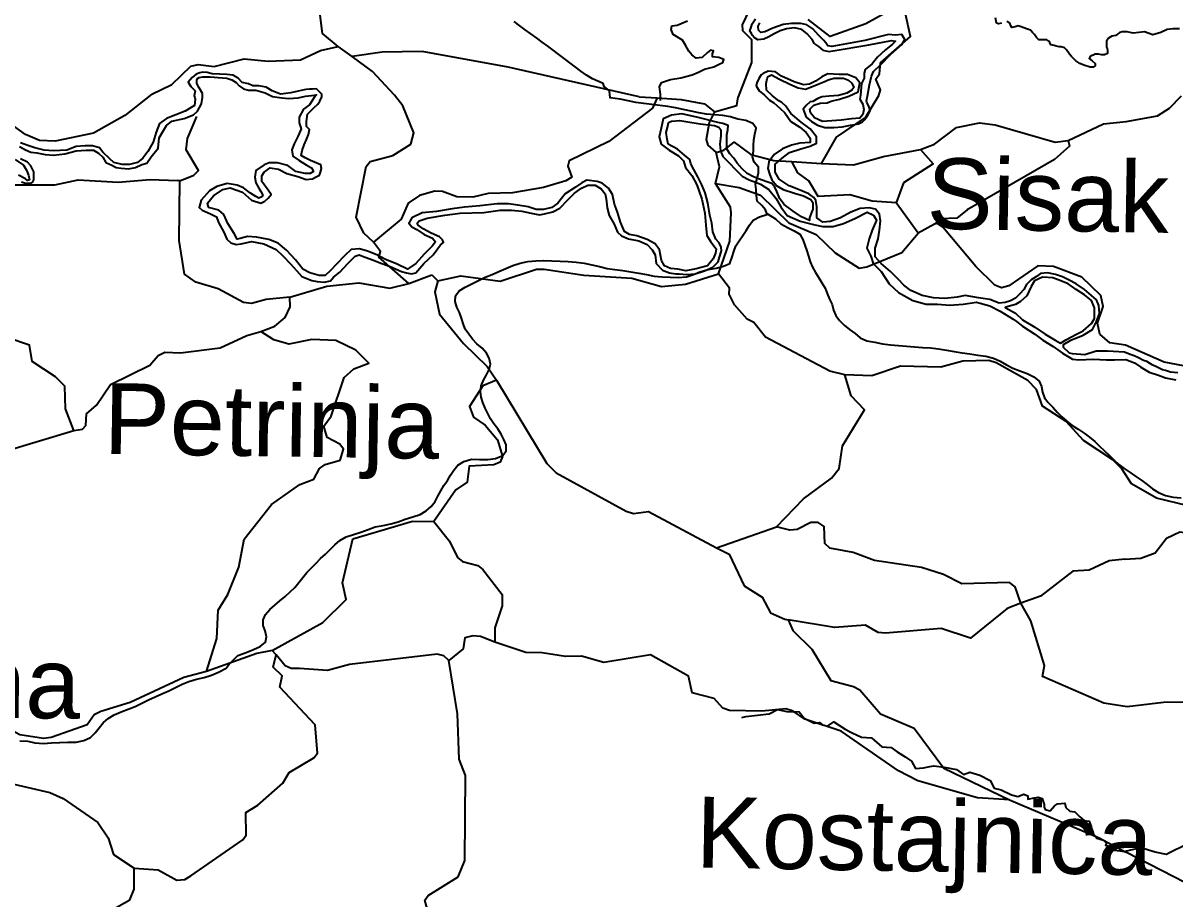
# Model space of a CAD drawing. Header units: metres. Extents: x 13.21 to 19.52, y 42.14 to 46.62.
# Drawn here: x 16.1456 to 16.5106, y 45.2469 to 45.5244 of the extents above; entities that cross this region are included whole.
import ezdxf

# ---------------------------------------------------------------- set-up
doc = ezdxf.new("R2010")
doc.units = ezdxf.units.M
doc.header["$MEASUREMENT"] = 0
for name, color, linetype in [('CESTE', 5, 'Continuous'), ('naziv_manji', 1, 'Continuous'), ('naziv_veci', 1, 'Continuous'), ('PRUGE', 7, 'Continuous'), ('RIJEKE', 4, 'Continuous')]:
    doc.layers.add(name, color=color, linetype=linetype)
doc.styles.get("Standard").update_dxf_attribs({"font": 'arial.ttf'})

msp = doc.modelspace()

# ---------------------------------------------------------------- linework, layer by layer
at = {"layer": 'CESTE'}
for p, q in [((16.24989, 45.51373), (16.24546, 45.51697)), ((16.34076, 45.50101), (16.34648, 45.50063)), ((16.38913, 45.48048), (16.39857, 45.47989)), ((16.19526, 45.47439), (16.19458, 45.47451)), ((16.42923, 45.45777), (16.42226, 45.46743)), ((16.43435, 45.4606), (16.42923, 45.45777)), ((16.26785, 45.4418), (16.27509, 45.44455)), ((16.27509, 45.44455), (16.27703, 45.44271)), ((16.36528, 45.35811), (16.38429, 45.36476)), ((16.38695, 45.33554), (16.38801, 45.33529)), ((16.2258, 45.32426), (16.22453, 45.32561)), ((16.51759, 45.2501), (16.49496, 45.26165))]:
    msp.add_line(p, q, dxfattribs=at)
for points in [[(16.24546, 45.51697), (16.24045, 45.52102), (16.23872, 45.53525), (16.23416, 45.53954), (16.23408, 45.54488), (16.23141, 45.55183), (16.22817, 45.56603), (16.21243, 45.58016), (16.20794, 45.58664), (16.1821, 45.59826), (16.16353, 45.60439), (16.14882, 45.60713), (16.14233, 45.61492)], [(16.37672, 45.53061), (16.3734, 45.52383), (16.37357, 45.52202), (16.37645, 45.51911), (16.37637, 45.51189), (16.3722, 45.50099)], [(16.42069, 45.52855), (16.41262, 45.52407), (16.40134, 45.52007), (16.39438, 45.52542)], [(16.41674, 45.50143), (16.41722, 45.50323), (16.4158, 45.50661), (16.41693, 45.50823), (16.41727, 45.51173), (16.42672, 45.52008), (16.42514, 45.52722)], [(16.18644, 45.50177), (16.19272, 45.50487), (16.19877, 45.51067), (16.20107, 45.51126), (16.20621, 45.51061), (16.21572, 45.51298), (16.22328, 45.51232), (16.23347, 45.51272), (16.23983, 45.51563), (16.24546, 45.51697)], [(16.34076, 45.50101), (16.29936, 45.51039), (16.27207, 45.51531), (16.25934, 45.51513), (16.24989, 45.51373)], [(16.26334, 45.50149), (16.25638, 45.50903), (16.24989, 45.51373)], [(16.18644, 45.50177), (16.1779, 45.4951), (16.16792, 45.48946), (16.15579, 45.48692), (16.15082, 45.48718), (16.14637, 45.48901), (16.13564, 45.49672)], [(16.25666, 45.45497), (16.25354, 45.45781), (16.25115, 45.46286), (16.25434, 45.47891), (16.2556, 45.48044), (16.26277, 45.48238), (16.26848, 45.48597), (16.26941, 45.48954), (16.26597, 45.49809), (16.26334, 45.50149)], [(16.3647, 45.4962), (16.3718, 45.49828), (16.3722, 45.50099)], [(16.39857, 45.47989), (16.40334, 45.4882), (16.41248, 45.49444), (16.41674, 45.50143)], [(16.49515, 45.49313), (16.50502, 45.49498), (16.50882, 45.49736), (16.51261, 45.50126)], [(16.34648, 45.50063), (16.34503, 45.49736), (16.33115, 45.48679), (16.31861, 45.48072), (16.31824, 45.47905), (16.31952, 45.47548), (16.31763, 45.47439), (16.31049, 45.47222), (16.30064, 45.47056), (16.293, 45.4703), (16.28812, 45.46915), (16.28307, 45.46928), (16.27855, 45.47099), (16.27605, 45.47109), (16.27122, 45.46976), (16.26765, 45.4673), (16.26537, 45.46221), (16.25666, 45.45497)], [(16.34648, 45.50063), (16.35411, 45.50017), (16.36152, 45.49872), (16.3647, 45.4962)], [(16.19526, 45.47439), (16.19975, 45.47619), (16.2012, 45.47762), (16.1973, 45.48419), (16.19773, 45.48777), (16.20063, 45.49479)], [(16.3647, 45.4962), (16.36297, 45.49282), (16.36208, 45.48746), (16.36261, 45.4857), (16.36524, 45.48337)], [(16.42995, 45.48424), (16.43441, 45.48593), (16.44136, 45.49123), (16.44864, 45.49279), (16.45364, 45.4921), (16.47257, 45.48659), (16.47672, 45.48713)], [(16.47672, 45.48713), (16.48795, 45.49246), (16.49515, 45.49313)], [(16.36524, 45.48337), (16.36764, 45.48407), (16.37091, 45.48662), (16.37621, 45.48267), (16.38345, 45.48085), (16.38913, 45.48048)], [(16.47672, 45.48713), (16.47711, 45.48535), (16.47244, 45.48108), (16.44471, 45.46513), (16.44146, 45.46259), (16.43629, 45.46234), (16.43435, 45.4606)], [(16.36499, 45.47351), (16.36627, 45.47883), (16.36524, 45.48337)], [(16.39857, 45.47989), (16.40875, 45.47939), (16.41821, 45.48204), (16.42995, 45.48424)], [(16.42995, 45.48424), (16.434, 45.47977), (16.42458, 45.47373), (16.42226, 45.46743)], [(16.42226, 45.46743), (16.41467, 45.46792), (16.40757, 45.46988), (16.39748, 45.46937), (16.39456, 45.47437), (16.39107, 45.4769), (16.38913, 45.48048)], [(16.143, 45.47314), (16.15572, 45.47315), (16.16303, 45.47472), (16.17579, 45.47389), (16.18591, 45.47479), (16.19458, 45.47451)], [(16.23019, 45.43752), (16.2226, 45.43681), (16.21796, 45.43549), (16.21543, 45.43578), (16.2074, 45.44017), (16.20033, 45.44226), (16.19682, 45.44481), (16.19511, 45.45545), (16.19526, 45.47439)], [(16.36499, 45.47351), (16.37244, 45.47227), (16.37929, 45.46986), (16.38822, 45.4611), (16.39688, 45.45738), (16.40292, 45.45159), (16.41047, 45.44673), (16.41294, 45.44711), (16.42398, 45.45168), (16.42923, 45.45777)], [(16.36592, 45.44489), (16.36949, 45.45529), (16.36993, 45.46428), (16.36972, 45.46607), (16.36499, 45.47351)], [(16.4949, 45.42231), (16.4899, 45.42308), (16.48673, 45.42574), (16.48604, 45.42929), (16.48777, 45.43453), (16.48707, 45.43809), (16.48103, 45.44381), (16.47203, 45.44723), (16.46709, 45.44749), (16.45791, 45.44113), (16.45562, 45.44049), (16.45354, 45.44133), (16.44746, 45.44718), (16.43706, 45.45964), (16.43528, 45.46088), (16.43435, 45.4606)], [(16.26785, 45.4418), (16.25835, 45.45019), (16.25888, 45.45201), (16.25666, 45.45497)], [(16.27703, 45.44271), (16.28434, 45.4443), (16.29673, 45.44253), (16.30826, 45.44633), (16.31074, 45.44641), (16.32326, 45.44448), (16.33853, 45.44349), (16.34793, 45.4409), (16.35552, 45.44168), (16.36592, 45.44489)], [(16.27703, 45.44271), (16.27604, 45.4392), (16.27757, 45.43211), (16.2852, 45.42285), (16.29268, 45.41555), (16.29557, 45.41125)], [(16.40593, 45.41288), (16.40117, 45.41407), (16.38079, 45.4248), (16.37715, 45.42952), (16.37503, 45.43056), (16.37104, 45.43513), (16.36933, 45.4385), (16.36944, 45.44032), (16.36592, 45.44489)], [(16.23019, 45.43752), (16.2419, 45.44096), (16.25196, 45.44209), (16.26184, 45.44032), (16.26785, 45.4418)], [(16.22096, 45.42659), (16.22538, 45.4283), (16.22867, 45.43111), (16.23023, 45.43449), (16.23019, 45.43752)], [(16.16175, 45.39524), (16.15911, 45.40219), (16.15885, 45.40929), (16.15588, 45.41225), (16.14855, 45.41717), (16.14762, 45.42229), (16.14076, 45.42464)], [(16.16175, 45.39524), (16.16445, 45.39568), (16.16549, 45.39688), (16.16572, 45.40054), (16.16888, 45.40334), (16.17337, 45.40982), (16.18581, 45.416), (16.18842, 45.41901), (16.19052, 45.42012), (16.19551, 45.41989), (16.20808, 45.42146), (16.21648, 45.42538), (16.22096, 45.42659)], [(16.20379, 45.31891), (16.20703, 45.3294), (16.20742, 45.33834), (16.21053, 45.34329), (16.21393, 45.35195), (16.2157, 45.36082), (16.22436, 45.37182), (16.23335, 45.37813), (16.23779, 45.37989), (16.23958, 45.38321), (16.24133, 45.38446), (16.24605, 45.38589), (16.24709, 45.38937), (16.24596, 45.39095), (16.242, 45.3931), (16.24089, 45.39663), (16.24321, 45.39979), (16.24731, 45.41202), (16.25044, 45.41484), (16.25517, 45.41661), (16.25106, 45.42073), (16.24472, 45.42378), (16.2371, 45.42412), (16.22979, 45.42265), (16.2251, 45.42395), (16.22096, 45.42659)], [(16.51938, 45.41455), (16.50709, 45.41696), (16.4949, 45.42231)], [(16.44333, 45.41726), (16.43636, 45.4153), (16.42361, 45.41561), (16.41454, 45.41261), (16.40593, 45.41288)], [(16.49369, 45.38308), (16.49089, 45.38603), (16.48155, 45.39211), (16.47607, 45.39815), (16.46855, 45.403), (16.46673, 45.40823), (16.46392, 45.41113), (16.4539, 45.41671), (16.45157, 45.4174), (16.44333, 45.41726)], [(16.29557, 45.41125), (16.29126, 45.40938), (16.28704, 45.40286), (16.28832, 45.39945), (16.29201, 45.39692), (16.29593, 45.39231), (16.29753, 45.38707), (16.29681, 45.38527), (16.29473, 45.38445), (16.28696, 45.38394), (16.28636, 45.3789), (16.2827, 45.37648), (16.27576, 45.36647)], [(16.29557, 45.41125), (16.31155, 45.3848), (16.31453, 45.38191), (16.33672, 45.36975), (16.33899, 45.36901), (16.34379, 45.36963), (16.36528, 45.35811)], [(16.38429, 45.36476), (16.39291, 45.37363), (16.4017, 45.38013), (16.40422, 45.38327), (16.40519, 45.39037), (16.41217, 45.40187), (16.40794, 45.40627), (16.40593, 45.41288)], [(16.12242, 45.36917), (16.13678, 45.37671), (16.13794, 45.37822), (16.13862, 45.38723), (16.13996, 45.38871), (16.16175, 45.39524)], [(16.55124, 45.35928), (16.53019, 45.36572), (16.51435, 45.37154), (16.50471, 45.37386), (16.49682, 45.37841), (16.49369, 45.38308)], [(16.22453, 45.32561), (16.24058, 45.33448), (16.24802, 45.34179), (16.2468, 45.34698), (16.25009, 45.36099), (16.26897, 45.36654), (16.27576, 45.36647)], [(16.27576, 45.36647), (16.28076, 45.36019), (16.28328, 45.35507), (16.28482, 45.35374), (16.28973, 45.3525), (16.29126, 45.35125), (16.29744, 45.34329), (16.29737, 45.33975), (16.29505, 45.33274), (16.29504, 45.32823)], [(16.43724, 45.34967), (16.43029, 45.35192), (16.41532, 45.35413), (16.40862, 45.35666), (16.40126, 45.35802), (16.39964, 45.35946), (16.39938, 45.36488), (16.39755, 45.36609), (16.39516, 45.36618), (16.39083, 45.36395), (16.38851, 45.36372), (16.38429, 45.36476)], [(16.49465, 45.35447), (16.49973, 45.35484), (16.50424, 45.35651), (16.50791, 45.36121), (16.51206, 45.36321), (16.51701, 45.36244), (16.52117, 45.36032), (16.52882, 45.35317), (16.54923, 45.3532), (16.55399, 45.35447), (16.55745, 45.35729)], [(16.36528, 45.35811), (16.3693, 45.35612), (16.37411, 45.34603), (16.3798, 45.34246), (16.38247, 45.33754), (16.38695, 45.33554)], [(16.49465, 45.35447), (16.48971, 45.35398), (16.48337, 45.351), (16.47819, 45.35069), (16.46801, 45.34282), (16.46172, 45.34057)], [(16.46172, 45.34057), (16.45991, 45.3458), (16.4581, 45.34716), (16.44301, 45.3467), (16.43724, 45.34967)], [(16.46172, 45.34057), (16.45738, 45.33889), (16.44578, 45.32947), (16.43644, 45.33251), (16.41882, 45.33108), (16.41653, 45.33129), (16.4125, 45.33362), (16.40265, 45.33286), (16.38801, 45.33529)], [(16.49545, 45.30772), (16.48804, 45.30885), (16.46858, 45.31733), (16.46918, 45.32088), (16.46494, 45.33493), (16.46172, 45.34057)], [(16.38801, 45.33529), (16.38953, 45.33187), (16.39548, 45.32603), (16.40151, 45.31612), (16.40867, 45.31423), (16.41068, 45.31308), (16.41732, 45.3055), (16.42798, 45.30097), (16.43729, 45.28828), (16.45814, 45.27831)], [(16.29504, 45.32823), (16.29057, 45.32997), (16.28807, 45.33027), (16.28557, 45.32963), (16.28501, 45.32615), (16.2805, 45.32238)], [(16.22453, 45.32561), (16.2197, 45.32465), (16.20379, 45.31891)], [(16.45814, 45.27831), (16.44801, 45.2789), (16.42911, 45.28425), (16.42302, 45.28751), (16.40476, 45.30006), (16.3933, 45.30388), (16.3896, 45.3064), (16.38731, 45.30708), (16.37969, 45.30638), (16.36947, 45.30656), (16.36728, 45.30727), (16.36458, 45.3104), (16.35763, 45.3122), (16.3564, 45.3175), (16.34445, 45.32416), (16.32962, 45.32177), (16.32257, 45.32381), (16.31744, 45.32367), (16.31006, 45.32488), (16.30495, 45.32491), (16.29504, 45.32823)], [(16.18085, 45.25659), (16.18845, 45.25615), (16.19432, 45.25279), (16.1969, 45.25305), (16.19877, 45.25421), (16.2152, 45.26559), (16.2163, 45.26709), (16.21622, 45.27428), (16.22004, 45.27657), (16.22795, 45.28359), (16.22993, 45.28689), (16.23776, 45.29153), (16.23892, 45.29302), (16.23814, 45.30204), (16.22702, 45.31392), (16.22774, 45.31758), (16.22483, 45.32033), (16.2258, 45.32426)], [(16.23325, 45.31989), (16.23055, 45.31988), (16.22863, 45.32076), (16.2258, 45.32426)], [(16.2805, 45.32238), (16.27898, 45.32394), (16.27685, 45.32446), (16.24908, 45.3212), (16.24207, 45.31922), (16.23325, 45.31989)], [(16.26759, 45.18789), (16.26844, 45.18966), (16.26324, 45.19345), (16.26124, 45.1966), (16.26396, 45.20167), (16.26467, 45.20883), (16.26375, 45.21233), (16.26502, 45.21584), (16.27035, 45.22189), (16.27441, 45.23043), (16.27439, 45.24116), (16.2729, 45.24644), (16.27392, 45.24798), (16.28342, 45.25393), (16.28557, 45.25909), (16.28575, 45.28599), (16.2838, 45.29118), (16.28321, 45.30553), (16.2805, 45.32238)], [(16.20379, 45.31891), (16.19661, 45.31706), (16.17956, 45.30916), (16.17027, 45.30627), (16.16813, 45.30524), (16.16591, 45.30207), (16.15458, 45.29797), (16.1521, 45.29772), (16.14462, 45.29885), (16.13866, 45.30208), (16.13613, 45.30251), (16.1299, 45.30195)], [(16.55366, 45.31238), (16.54098, 45.31331), (16.53847, 45.31299), (16.53195, 45.3102), (16.5271, 45.31079), (16.51972, 45.30932), (16.50696, 45.30907), (16.49545, 45.30772)], [(16.1299, 45.30195), (16.13462, 45.2977), (16.13808, 45.28535), (16.13958, 45.284), (16.15412, 45.28061), (16.15838, 45.27871), (16.16931, 45.27114), (16.17255, 45.26627), (16.17425, 45.26096), (16.18085, 45.25659)], [(16.45814, 45.27831), (16.48652, 45.26625), (16.49496, 45.26165)], [(16.13601, 45.23119), (16.14608, 45.2329), (16.14751, 45.23382), (16.14587, 45.23542), (16.14574, 45.23721), (16.15059, 45.2362), (16.15568, 45.23664), (16.16323, 45.23597), (16.1678, 45.23739), (16.17359, 45.24329), (16.17949, 45.24657), (16.18081, 45.25002), (16.18085, 45.25659)]]:
    msp.add_lwpolyline(points, dxfattribs=at)
at = {"layer": 'PRUGE'}
for points in [[(16.3813, 45.46406), (16.38081, 45.46516), (16.37968, 45.46654), (16.37818, 45.46797), (16.378, 45.46975), (16.37785, 45.47157), (16.3777, 45.47336), (16.37815, 45.47513), (16.37858, 45.47693), (16.37858, 45.4787), (16.37721, 45.48026), (16.37676, 45.48196), (16.37702, 45.48378), (16.37702, 45.48558), (16.37717, 45.48737), (16.37744, 45.48917), (16.37789, 45.49101), (16.37684, 45.4925), (16.37462, 45.4935), (16.37212, 45.49395), (16.36971, 45.49459), (16.36729, 45.49511), (16.36473, 45.49527), (16.36219, 45.49552), (16.35969, 45.49588), (16.35724, 45.4964), (16.35479, 45.49694), (16.35234, 45.49747), (16.34986, 45.49789), (16.34734, 45.49821), (16.34481, 45.4985), (16.3423, 45.49882), (16.33979, 45.4992), (16.33731, 45.49967), (16.33483, 45.50021), (16.33167, 45.50069), (16.33143, 45.50283), (16.32977, 45.5042), (16.32938, 45.50521), (16.32602, 45.50664), (16.32414, 45.50786), (16.32231, 45.50912), (16.32054, 45.51043), (16.31881, 45.51175), (16.31707, 45.51307), (16.31535, 45.5144), (16.31361, 45.51572), (16.31186, 45.51703), (16.31008, 45.51833), (16.3083, 45.51963), (16.30651, 45.52091), (16.30472, 45.5222), (16.30296, 45.5235), (16.30119, 45.52481)], [(16.14457, 45.29699), (16.14711, 45.29681), (16.14935, 45.29636), (16.1521, 45.29615), (16.15468, 45.29637), (16.15729, 45.29649), (16.15729, 45.29649), (16.15984, 45.2965), (16.16241, 45.29658), (16.16487, 45.29708), (16.16699, 45.29805), (16.1685, 45.29951), (16.16973, 45.30109), (16.17095, 45.30266), (16.17254, 45.30408), (16.17449, 45.30523), (16.17667, 45.30617), (16.17893, 45.307), (16.18115, 45.30788), (16.1833, 45.30885), (16.18534, 45.30994), (16.18745, 45.31094), (16.1896, 45.3119), (16.19179, 45.31284), (16.19389, 45.31384), (16.196, 45.31487), (16.19818, 45.31581), (16.20055, 45.31645), (16.20298, 45.31699), (16.20532, 45.31773), (16.20749, 45.31867), (16.20999, 45.31999), (16.21093, 45.32129), (16.21245, 45.32275), (16.21363, 45.32397), (16.21634, 45.325), (16.21861, 45.32586), (16.22073, 45.32685), (16.22241, 45.32826), (16.22278, 45.32995), (16.2223, 45.33177), (16.22164, 45.33353), (16.22166, 45.33531), (16.22239, 45.33703), (16.22378, 45.33854), (16.22535, 45.33997), (16.22699, 45.34135), (16.22863, 45.34272), (16.23025, 45.34412), (16.23174, 45.34558), (16.23299, 45.34715), (16.23424, 45.34872), (16.23556, 45.35025), (16.237, 45.35174), (16.23843, 45.35323), (16.23988, 45.35471), (16.2414, 45.35615), (16.24291, 45.3576), (16.24443, 45.35904), (16.24602, 45.36048), (16.24802, 45.36155), (16.25031, 45.36237), (16.25268, 45.36303), (16.25494, 45.36388), (16.25719, 45.36472), (16.25966, 45.36517), (16.2621, 45.36572), (16.26446, 45.36638), (16.26672, 45.36722), (16.26911, 45.36789), (16.27141, 45.36863), (16.2733, 45.36985), (16.27491, 45.37125), (16.27619, 45.3728), (16.27707, 45.37449), (16.27798, 45.37618), (16.27897, 45.37784), (16.28011, 45.37944), (16.28109, 45.3811), (16.28209, 45.38276), (16.28339, 45.38433), (16.28531, 45.3855), (16.28767, 45.38617), (16.28767, 45.38617), (16.29024, 45.38613), (16.29283, 45.38613), (16.29532, 45.38642), (16.29763, 45.38733), (16.29867, 45.38888), (16.29865, 45.39073), (16.29795, 45.39246), (16.29708, 45.39416), (16.29604, 45.39581), (16.29478, 45.39737), (16.29372, 45.399), (16.29284, 45.4007), (16.29198, 45.40239), (16.29127, 45.40412), (16.29076, 45.40588), (16.29052, 45.40768), (16.29078, 45.40946), (16.29146, 45.41121), (16.29244, 45.41286), (16.29327, 45.41458), (16.29368, 45.41634), (16.29334, 45.41814), (16.29243, 45.41981), (16.29108, 45.42134), (16.28937, 45.42269), (16.28798, 45.42419), (16.28681, 45.42579), (16.28568, 45.42741), (16.28503, 45.42914), (16.28454, 45.43091), (16.28387, 45.43264), (16.28305, 45.43436), (16.28247, 45.4361), (16.28263, 45.43793), (16.28383, 45.43947), (16.28571, 45.44073), (16.2878, 45.44176), (16.28989, 45.44281), (16.29201, 45.44382), (16.29419, 45.44474), (16.2964, 45.44566), (16.2986, 45.44657), (16.30078, 45.44752), (16.30309, 45.44829), (16.30552, 45.44882), (16.30807, 45.44903), (16.31063, 45.44909), (16.31063, 45.44909), (16.31318, 45.44903), (16.31574, 45.44892), (16.31829, 45.44877), (16.32083, 45.44856), (16.32334, 45.44825), (16.32581, 45.44779), (16.32825, 45.44723), (16.33066, 45.44663), (16.33315, 45.44626), (16.33568, 45.44594), (16.33817, 45.44554), (16.34066, 45.4451), (16.34313, 45.44466), (16.34557, 45.44412), (16.34811, 45.44391), (16.35065, 45.44381), (16.35321, 45.44379), (16.35576, 45.44393), (16.358, 45.44472), (16.36008, 45.44551), (16.36272, 45.44631), (16.36516, 45.4467), (16.36755, 45.44733), (16.36951, 45.44817), (16.37028, 45.45024), (16.37082, 45.45201), (16.37145, 45.45374), (16.37248, 45.45538), (16.37361, 45.457), (16.37467, 45.45864), (16.37573, 45.46028), (16.37688, 45.46189), (16.3789, 45.46295), (16.38123, 45.46374), (16.3813, 45.46406)], [(16.3813, 45.46406), (16.38402, 45.46237), (16.38572, 45.46078), (16.38799, 45.45946), (16.38987, 45.45852), (16.39173, 45.45742), (16.39266, 45.45573), (16.39334, 45.454), (16.3939, 45.45224), (16.39441, 45.45048), (16.39501, 45.44873), (16.39576, 45.44702), (16.39669, 45.44534), (16.39769, 45.44368), (16.39872, 45.44203), (16.39969, 45.44037), (16.40035, 45.43863), (16.40111, 45.43692), (16.40192, 45.43521), (16.40235, 45.43343), (16.40309, 45.43171), (16.40426, 45.43011), (16.40573, 45.42864), (16.40741, 45.42728), (16.40919, 45.42599), (16.41086, 45.42458), (16.41296, 45.42369), (16.41549, 45.42328), (16.41792, 45.42269), (16.42042, 45.42236), (16.42297, 45.42223), (16.42551, 45.42201), (16.42805, 45.4218), (16.43059, 45.42162), (16.43314, 45.42147), (16.43566, 45.42117), (16.43815, 45.42073), (16.44063, 45.42033), (16.44313, 45.41992), (16.44562, 45.41954), (16.44813, 45.41918), (16.45062, 45.41877), (16.45304, 45.41821), (16.45518, 45.41722), (16.45717, 45.41609), (16.45919, 45.41499), (16.46145, 45.41415), (16.46373, 45.4133), (16.46584, 45.41232), (16.4675, 45.41091), (16.46826, 45.40923), (16.46859, 45.40743), (16.4692, 45.40567), (16.47037, 45.4041), (16.47185, 45.40262), (16.4732, 45.40109), (16.47471, 45.39964), (16.47634, 45.39825), (16.47803, 45.39691), (16.47988, 45.39567), (16.48177, 45.39445), (16.48352, 45.39314), (16.48516, 45.39176), (16.4867, 45.39033), (16.4882, 45.38887), (16.48971, 45.38741), (16.49121, 45.38596), (16.49277, 45.38453), (16.4945, 45.38322), (16.49636, 45.38198), (16.49819, 45.38072), (16.50002, 45.37947), (16.50178, 45.37817), (16.50339, 45.37677), (16.50534, 45.3756), (16.50756, 45.37472), (16.50999, 45.37414), (16.51252, 45.3739)]]:
    msp.add_lwpolyline(points, dxfattribs=at)
at = {"layer": 'RIJEKE'}
for points in [[(16.34762, 45.49981), (16.34761, 45.50187), (16.34723, 45.50417), (16.34787, 45.50554), (16.35079, 45.50647), (16.35404, 45.50697), (16.35762, 45.5079), (16.35956, 45.50882), (16.36151, 45.50976), (16.36444, 45.51047), (16.36638, 45.5114), (16.36736, 45.51187), (16.36767, 45.51277), (16.36602, 45.51346), (16.36407, 45.51368), (16.36406, 45.5146), (16.36438, 45.51551), (16.36339, 45.51574), (16.36339, 45.51574), (16.36242, 45.51504), (16.36081, 45.51343), (16.35885, 45.51318), (16.35753, 45.51432), (16.35654, 45.51546), (16.35554, 45.51729), (16.35453, 45.51889), (16.35159, 45.5207), (16.3509, 45.5223), (16.35121, 45.52345), (16.35285, 45.52369), (16.35414, 45.52416), (16.3561, 45.52509)], [(16.39631, 45.51779), (16.39565, 45.51916), (16.39399, 45.52098), (16.39233, 45.52235), (16.39005, 45.5228), (16.39005, 45.5228), (16.38744, 45.52254), (16.3855, 45.52184), (16.38356, 45.52091), (16.38193, 45.51999), (16.38031, 45.51928), (16.37837, 45.51905), (16.37728, 45.51973), (16.37675, 45.5204), (16.3764, 45.52101), (16.37588, 45.52187), (16.37631, 45.52308), (16.37666, 45.52412), (16.3777, 45.52572)], [(16.51147, 45.41358), (16.50919, 45.41379), (16.50756, 45.41423), (16.50659, 45.41446), (16.50496, 45.41536), (16.50331, 45.41604), (16.50166, 45.41718), (16.50064, 45.41746), (16.49902, 45.41831), (16.49765, 45.4189), (16.49663, 45.41929), (16.49526, 45.41981), (16.4946, 45.42006), (16.4892, 45.42039), (16.4892, 45.42039), (16.48563, 45.42041), (16.48202, 45.41928), (16.47813, 45.41952), (16.47716, 45.41976), (16.47521, 45.4216), (16.47523, 45.42251), (16.47752, 45.42388), (16.48143, 45.42547), (16.48439, 45.42729), (16.4857, 45.4298), (16.4867, 45.43232), (16.48639, 45.43485), (16.48575, 45.43668), (16.48414, 45.43806), (16.48188, 45.43989), (16.4793, 45.44174), (16.47702, 45.4429), (16.47489, 45.44396), (16.4727, 45.44466), (16.4702, 45.44522), (16.4702, 45.44522), (16.46793, 45.445), (16.46673, 45.44403), (16.46495, 45.44297), (16.46356, 45.44151), (16.46269, 45.43998), (16.46137, 45.4386), (16.46006, 45.43723), (16.45842, 45.43633), (16.45678, 45.43587), (16.45484, 45.43566), (16.45191, 45.43682), (16.44833, 45.43728), (16.44411, 45.43799), (16.44411, 45.43799), (16.44151, 45.43754), (16.4376, 45.4371), (16.43402, 45.43734), (16.43044, 45.43804), (16.42687, 45.43967), (16.42461, 45.44127), (16.423, 45.44311), (16.42042, 45.44564), (16.4175, 45.44817), (16.41557, 45.45024), (16.41558, 45.45299), (16.41658, 45.45596), (16.41693, 45.45871), (16.41727, 45.46169), (16.41697, 45.46376), (16.41568, 45.46536), (16.41373, 45.46583), (16.41373, 45.46583), (16.41078, 45.46561), (16.40785, 45.46448), (16.40459, 45.46265), (16.40132, 45.46152), (16.39905, 45.4613), (16.3971, 45.46268), (16.39712, 45.46612), (16.39681, 45.46818), (16.39617, 45.4691), (16.39454, 45.47025), (16.39129, 45.47164), (16.38837, 45.47279), (16.38513, 45.47487), (16.38385, 45.47716), (16.38385, 45.47969), (16.38616, 45.4815), (16.38845, 45.48333), (16.39204, 45.48447), (16.39498, 45.48537), (16.39694, 45.48627), (16.39696, 45.48834), (16.39502, 45.49087), (16.39209, 45.49294), (16.38885, 45.49571), (16.38725, 45.498), (16.38598, 45.4992), (16.38507, 45.49969), (16.38309, 45.50128), (16.38111, 45.5031), (16.38108, 45.50517), (16.38139, 45.50678), (16.3817, 45.50746), (16.38269, 45.50793), (16.38269, 45.50793), (16.3853, 45.50658), (16.38859, 45.50498), (16.39121, 45.50385), (16.3935, 45.50342), (16.39545, 45.50412), (16.3977, 45.50505), (16.39934, 45.50574), (16.40096, 45.50645), (16.40258, 45.50692), (16.40551, 45.50693), (16.40551, 45.50693), (16.40716, 45.50625), (16.40815, 45.50535), (16.40882, 45.50398), (16.40818, 45.50306), (16.40656, 45.50212), (16.40396, 45.50143), (16.40102, 45.50117), (16.39875, 45.50093), (16.39744, 45.50046), (16.39583, 45.49954), (16.39499, 45.49937), (16.3937, 45.49827), (16.39278, 45.49706), (16.39375, 45.49454), (16.39536, 45.49317), (16.39729, 45.49201), (16.39958, 45.4913), (16.40252, 45.4913), (16.40511, 45.49152), (16.40772, 45.49197), (16.41033, 45.49242), (16.41152, 45.49308), (16.4123, 45.49379), (16.4133, 45.49515), (16.41396, 45.49653), (16.41364, 45.49768), (16.41299, 45.49928), (16.41288, 45.49967), (16.41316, 45.50115), (16.41377, 45.50482), (16.41438, 45.50757), (16.41502, 45.50896), (16.41726, 45.51115), (16.4205, 45.5145), (16.42402, 45.51751), (16.425, 45.51912), (16.42401, 45.52071), (16.42401, 45.52071), (16.42206, 45.52047), (16.41978, 45.52068), (16.41978, 45.52068), (16.41229, 45.5188), (16.40415, 45.51738), (16.40188, 45.51689), (16.40057, 45.51712), (16.3999, 45.51804), (16.39923, 45.51895), (16.3976, 45.52054), (16.39578, 45.52256), (16.39395, 45.52374), (16.39199, 45.52419), (16.39199, 45.52419), (16.39046, 45.52418), (16.38906, 45.52416), (16.38645, 45.52392), (16.3832, 45.52276), (16.38062, 45.52158), (16.37931, 45.52135), (16.37858, 45.52205), (16.37849, 45.5234), (16.379, 45.52443)], [(16.45565, 45.52435), (16.45466, 45.52412), (16.45402, 45.52435), (16.45368, 45.52595)], [(16.51198, 45.52248), (16.51002, 45.5225), (16.50806, 45.52226), (16.50611, 45.52134), (16.5035, 45.52064), (16.5009, 45.52156), (16.5009, 45.52156), (16.49732, 45.52111), (16.49543, 45.52158), (16.49543, 45.52158), (16.49379, 45.52157), (16.49314, 45.52134), (16.49249, 45.52088), (16.49183, 45.52043), (16.49054, 45.5202), (16.48955, 45.51951), (16.48889, 45.51859), (16.4889, 45.51791), (16.48889, 45.51676), (16.48903, 45.51628), (16.48922, 45.51562), (16.48921, 45.5147), (16.48823, 45.51424), (16.48726, 45.51424), (16.48629, 45.51447), (16.48629, 45.51447), (16.4853, 45.51448), (16.48366, 45.51378), (16.48335, 45.51311), (16.48432, 45.51241), (16.4853, 45.5115), (16.48529, 45.51081), (16.48464, 45.51035), (16.48366, 45.51034), (16.48172, 45.51104), (16.48041, 45.5115), (16.47911, 45.51242), (16.47846, 45.51311), (16.4778, 45.51379), (16.47716, 45.51448), (16.47617, 45.51585), (16.47552, 45.51654), (16.47455, 45.51677), (16.47455, 45.51677), (16.47389, 45.51677), (16.47292, 45.517), (16.47227, 45.51724), (16.47128, 45.51747), (16.47096, 45.51815), (16.47064, 45.51862), (16.46999, 45.51907), (16.46999, 45.51907), (16.46933, 45.51907), (16.46837, 45.51906), (16.46739, 45.51907), (16.46673, 45.51976), (16.46609, 45.52068), (16.46542, 45.52137), (16.46478, 45.52206), (16.46347, 45.52251), (16.46184, 45.5232), (16.46087, 45.52343), (16.46087, 45.52343), (16.45989, 45.5232), (16.45891, 45.52297), (16.45858, 45.52344), (16.45826, 45.52435), (16.45728, 45.5248)], [(16.39631, 45.51779), (16.39763, 45.51688), (16.39895, 45.51574), (16.40091, 45.51529), (16.40222, 45.51553), (16.41361, 45.51744), (16.42078, 45.51886), (16.42078, 45.51886), (16.42207, 45.51864), (16.42111, 45.51771), (16.41886, 45.51586), (16.41627, 45.51356), (16.41467, 45.51148), (16.41241, 45.50963), (16.41209, 45.50849), (16.41211, 45.50688), (16.41127, 45.5052), (16.41092, 45.50146), (16.41072, 45.50021), (16.4117, 45.4986), (16.412, 45.49699), (16.41166, 45.49539), (16.41068, 45.49425), (16.40806, 45.49403), (16.40481, 45.49359), (16.40187, 45.49337), (16.39894, 45.49314), (16.39634, 45.4943), (16.39505, 45.49592), (16.3949, 45.49711), (16.39619, 45.4983), (16.39811, 45.49893), (16.4004, 45.4991), (16.40169, 45.49957), (16.40429, 45.50027), (16.40722, 45.50121), (16.41014, 45.50261), (16.41076, 45.50545), (16.40943, 45.50696), (16.40681, 45.50808), (16.40681, 45.50808), (16.4042, 45.50807), (16.40061, 45.50828), (16.40061, 45.50828), (16.39866, 45.50734), (16.39672, 45.50596), (16.39477, 45.50503), (16.39283, 45.50479), (16.38988, 45.50569), (16.38595, 45.50749), (16.38398, 45.50886), (16.38169, 45.50908), (16.38169, 45.50908), (16.38006, 45.50838), (16.37942, 45.50791), (16.37877, 45.50675), (16.37813, 45.50538), (16.37784, 45.50446), (16.37883, 45.50286), (16.38047, 45.5015), (16.38213, 45.4999), (16.38347, 45.49905), (16.38536, 45.49735), (16.38691, 45.49594), (16.38884, 45.49318), (16.39175, 45.49134), (16.3937, 45.48972), (16.39499, 45.48789), (16.39499, 45.48651), (16.39172, 45.4863), (16.38912, 45.48562), (16.38617, 45.48448), (16.38356, 45.48266), (16.38192, 45.48037), (16.38157, 45.47831), (16.38221, 45.47625), (16.38285, 45.47464), (16.38447, 45.47281), (16.38641, 45.47166), (16.38999, 45.4705), (16.3929, 45.46958), (16.39518, 45.46842), (16.39583, 45.46749), (16.39581, 45.46543), (16.39515, 45.46382), (16.39482, 45.46269), (16.39481, 45.46177), (16.39222, 45.46293), (16.38961, 45.46477), (16.3867, 45.46684), (16.38541, 45.46869), (16.38445, 45.47097), (16.38382, 45.47235), (16.38285, 45.4735), (16.3809, 45.47419), (16.37894, 45.47489), (16.37699, 45.47558), (16.37505, 45.47674), (16.37343, 45.47812), (16.37182, 45.47995), (16.37084, 45.48156), (16.36956, 45.48293), (16.36858, 45.48454), (16.3686, 45.4866), (16.36861, 45.4889), (16.36895, 45.49049), (16.36896, 45.49187), (16.36733, 45.49256), (16.36571, 45.4928), (16.35952, 45.49442), (16.35433, 45.49558), (16.35433, 45.49558), (16.35107, 45.49513), (16.34845, 45.494), (16.34777, 45.49103), (16.3471, 45.48828), (16.34775, 45.48599), (16.35035, 45.48413), (16.35326, 45.4823), (16.35489, 45.48069), (16.35552, 45.47863), (16.35746, 45.4761), (16.35907, 45.47312), (16.36066, 45.46853), (16.36161, 45.46417), (16.36191, 45.46028), (16.36221, 45.45707), (16.36351, 45.455), (16.36517, 45.45282), (16.365, 45.45142), (16.36427, 45.44962), (16.36249, 45.44744), (16.3589, 45.44654), (16.35564, 45.44587), (16.35303, 45.44633), (16.35076, 45.44657), (16.34882, 45.44748), (16.34785, 45.44909), (16.34721, 45.45253), (16.34593, 45.45437), (16.34333, 45.45575), (16.34007, 45.4569), (16.3378, 45.45737), (16.33618, 45.45829), (16.33491, 45.46127), (16.33394, 45.46449), (16.33299, 45.46701), (16.33235, 45.46999), (16.33105, 45.47206), (16.3291, 45.47367), (16.32748, 45.47413), (16.32423, 45.47459), (16.32423, 45.47459), (16.32261, 45.47368), (16.32064, 45.47232), (16.31737, 45.47027), (16.31506, 45.46729), (16.31311, 45.46592), (16.3105, 45.46524), (16.30821, 45.46525), (16.30562, 45.46617), (16.30237, 45.46664), (16.29943, 45.4671), (16.29943, 45.4671), (16.29585, 45.46712), (16.29032, 45.46644), (16.28544, 45.466), (16.28152, 45.46554), (16.27664, 45.46464), (16.27208, 45.46419), (16.26881, 45.4626), (16.26782, 45.461), (16.2688, 45.45984), (16.27042, 45.45893), (16.27269, 45.45732), (16.27529, 45.45617), (16.27627, 45.45502), (16.27527, 45.45365), (16.27266, 45.45113), (16.27004, 45.44816), (16.26809, 45.44679), (16.26742, 45.44633), (16.26418, 45.44795), (16.26028, 45.44956), (16.25768, 45.45093), (16.25476, 45.45209), (16.25216, 45.45278), (16.25216, 45.45278), (16.24955, 45.45256), (16.24759, 45.45073), (16.24497, 45.44799), (16.24301, 45.44593), (16.24138, 45.44433), (16.23942, 45.44433), (16.2365, 45.44525), (16.23422, 45.44641), (16.23197, 45.44939), (16.22904, 45.45237), (16.22645, 45.45467), (16.22353, 45.45582), (16.21962, 45.45651), (16.21669, 45.45675), (16.21669, 45.45675), (16.2144, 45.45606), (16.21342, 45.45584), (16.21246, 45.45768), (16.21052, 45.46088), (16.20922, 45.46365), (16.2076, 45.46502), (16.20434, 45.46594), (16.20403, 45.46731), (16.206, 45.46961), (16.20893, 45.47166), (16.21121, 45.47212), (16.21121, 45.47212), (16.21511, 45.47073), (16.21804, 45.4682), (16.22096, 45.46728), (16.22226, 45.46797), (16.22324, 45.46888), (16.22423, 45.47003), (16.22326, 45.4714), (16.22131, 45.47416), (16.22132, 45.47598), (16.22198, 45.47713), (16.22394, 45.4785), (16.22394, 45.4785), (16.22654, 45.47804), (16.22914, 45.47665), (16.23271, 45.47574), (16.23532, 45.47482), (16.23727, 45.47504), (16.23826, 45.47549), (16.23956, 45.47618), (16.23989, 45.4771), (16.24021, 45.47824), (16.23991, 45.47939), (16.23666, 45.48076), (16.23503, 45.48169), (16.23372, 45.48238), (16.23405, 45.48398), (16.23472, 45.48581), (16.23538, 45.48741), (16.23603, 45.48902), (16.23636, 45.49063), (16.2354, 45.49154), (16.2354, 45.49314), (16.23574, 45.49544), (16.2377, 45.4975), (16.23901, 45.49864), (16.23967, 45.49956), (16.24027, 45.50096), (16.24025, 45.50187), (16.23959, 45.50255), (16.23861, 45.50346), (16.23861, 45.50346), (16.23729, 45.50345), (16.23632, 45.50344), (16.23527, 45.5033), (16.23469, 45.50321), (16.23274, 45.50273), (16.23047, 45.50225), (16.22884, 45.50201), (16.22721, 45.50177), (16.22459, 45.50289), (16.22262, 45.50402), (16.22032, 45.50447), (16.22032, 45.50447), (16.21837, 45.50445), (16.21704, 45.50513), (16.21508, 45.50556), (16.21375, 45.50694), (16.21211, 45.50784), (16.21016, 45.50806), (16.2079, 45.50816), (16.20552, 45.50825), (16.20396, 45.50865), (16.20255, 45.50878), (16.20255, 45.50878), (16.20158, 45.50861), (16.20043, 45.50814), (16.19922, 45.50714), (16.19791, 45.50561), (16.19881, 45.50429), (16.20013, 45.50292), (16.19983, 45.50132), (16.2, 45.50074), (16.20017, 45.5002), (16.1999, 45.49826), (16.19893, 45.49757), (16.19697, 45.49643), (16.19403, 45.49529), (16.1911, 45.49415), (16.18881, 45.49255), (16.18783, 45.4898), (16.18684, 45.48659), (16.18519, 45.48362), (16.18356, 45.48156), (16.18193, 45.48018), (16.17933, 45.4795), (16.17705, 45.4795), (16.17443, 45.48019), (16.17313, 45.48135), (16.17086, 45.48341), (16.16989, 45.48479), (16.16761, 45.48547), (16.16761, 45.48547), (16.16533, 45.48548), (16.1624, 45.48526), (16.15947, 45.48411), (16.15522, 45.48389), (16.1523, 45.48412), (16.14937, 45.48482), (16.1471, 45.48551), (16.14482, 45.48643)], [(16.14448, 45.48528), (16.14644, 45.48414), (16.14806, 45.48345), (16.15002, 45.48321), (16.15261, 45.48275), (16.15522, 45.48251), (16.15881, 45.48296), (16.1624, 45.48389), (16.16566, 45.4841), (16.16793, 45.48411), (16.16793, 45.48411), (16.16957, 45.48318), (16.17087, 45.48181), (16.17183, 45.4802), (16.17377, 45.47928), (16.17509, 45.47859), (16.17672, 45.47837), (16.17899, 45.47813), (16.18128, 45.47858), (16.18323, 45.47949), (16.18486, 45.47995), (16.18617, 45.48201), (16.18845, 45.48476), (16.18878, 45.48797), (16.18978, 45.48979), (16.19108, 45.49186), (16.19273, 45.49322), (16.19664, 45.49414), (16.19957, 45.49527), (16.20089, 45.49642), (16.20219, 45.49871), (16.20252, 45.50077), (16.20243, 45.50203), (16.20142, 45.50386), (16.20064, 45.50522), (16.20069, 45.50629), (16.20094, 45.50682), (16.20139, 45.50707), (16.2026, 45.50736), (16.2026, 45.50736), (16.20493, 45.50726), (16.2074, 45.50712), (16.21017, 45.5069), (16.21175, 45.50636), (16.21312, 45.50555), (16.21413, 45.50442), (16.21545, 45.50351), (16.21709, 45.50306), (16.21937, 45.50308), (16.21937, 45.50308), (16.22232, 45.50219), (16.22463, 45.50107), (16.22756, 45.50063), (16.22984, 45.50042), (16.23278, 45.50066), (16.23506, 45.50114), (16.237, 45.50138), (16.23864, 45.50163), (16.23864, 45.50163), (16.2379, 45.50074), (16.23706, 45.49956), (16.2364, 45.49841), (16.23444, 45.49704), (16.23311, 45.49452), (16.23311, 45.49269), (16.23376, 45.49086), (16.23277, 45.48857), (16.23146, 45.48606), (16.2308, 45.48422), (16.23113, 45.48215), (16.23306, 45.48078), (16.23535, 45.4794), (16.23696, 45.47848), (16.23761, 45.47733), (16.23663, 45.47665), (16.23501, 45.47665), (16.23208, 45.47734), (16.22948, 45.47918), (16.22622, 45.48011), (16.22622, 45.48011), (16.22361, 45.4801), (16.22199, 45.47943), (16.21936, 45.4776), (16.21904, 45.47553), (16.21936, 45.47371), (16.22033, 45.47209), (16.22097, 45.47095), (16.22162, 45.46981), (16.2213, 45.46934), (16.22031, 45.46889), (16.21934, 45.46935), (16.21773, 45.4705), (16.21544, 45.47211), (16.21349, 45.47303), (16.21024, 45.47349), (16.21024, 45.47349), (16.20698, 45.47257), (16.20468, 45.4712), (16.20208, 45.46823), (16.20141, 45.46595), (16.20239, 45.46503), (16.20499, 45.46388), (16.20694, 45.46295), (16.20759, 45.46112), (16.2092, 45.45814), (16.21017, 45.45585), (16.21147, 45.4547), (16.2131, 45.45423), (16.21472, 45.45446), (16.21799, 45.45514), (16.21799, 45.45514), (16.22188, 45.45445), (16.22578, 45.45262), (16.22805, 45.45055), (16.23033, 45.44802), (16.23227, 45.44595), (16.2339, 45.44411), (16.23714, 45.44274), (16.23876, 45.4425), (16.24104, 45.44227), (16.24301, 45.44272), (16.24398, 45.44388), (16.24594, 45.44547), (16.24856, 45.44821), (16.25085, 45.4505), (16.25214, 45.45094), (16.25214, 45.45094), (16.25313, 45.45049), (16.25637, 45.44934), (16.2593, 45.44818), (16.2619, 45.44726), (16.26547, 45.44565), (16.26709, 45.44519), (16.26872, 45.44495), (16.27003, 45.44518), (16.27264, 45.44815), (16.27559, 45.4509), (16.27788, 45.4541), (16.27887, 45.45478), (16.27854, 45.4557), (16.27756, 45.45661), (16.27496, 45.45777), (16.27237, 45.45915), (16.27076, 45.4603), (16.27043, 45.46099), (16.27107, 45.46168), (16.27369, 45.46259), (16.27923, 45.46349), (16.28411, 45.46417), (16.29161, 45.46438), (16.29682, 45.46505), (16.3004, 45.46504), (16.3004, 45.46504), (16.30365, 45.46479), (16.30658, 45.46411), (16.30919, 45.46364), (16.31082, 45.46387), (16.31343, 45.46455), (16.31571, 45.46568), (16.31834, 45.46842), (16.3203, 45.47049), (16.32259, 45.47208), (16.32454, 45.47299), (16.32683, 45.47299), (16.32683, 45.47299), (16.32878, 45.47183), (16.33006, 45.47022), (16.33038, 45.46862), (16.33069, 45.46586), (16.33133, 45.46335), (16.33294, 45.4606), (16.33391, 45.45807), (16.3352, 45.45692), (16.33748, 45.456), (16.34072, 45.45531), (16.34332, 45.45415), (16.34494, 45.45254), (16.34591, 45.45094), (16.34621, 45.44818), (16.34816, 45.4461), (16.35042, 45.44519), (16.35238, 45.44495), (16.35348, 45.44488), (16.35596, 45.44472), (16.35856, 45.44493), (16.3615, 45.44584), (16.36411, 45.44698), (16.3658, 45.44869), (16.36626, 45.45018), (16.36687, 45.45223), (16.36676, 45.45338), (16.36612, 45.45476), (16.36514, 45.45591), (16.36418, 45.45821), (16.36388, 45.46096), (16.36325, 45.46348), (16.36261, 45.46738), (16.36167, 45.47059), (16.3607, 45.47312), (16.3594, 45.47563), (16.35812, 45.47793), (16.35716, 45.47977), (16.35684, 45.48115), (16.35521, 45.48252), (16.35295, 45.48436), (16.35004, 45.48598), (16.34971, 45.48758), (16.3494, 45.48965), (16.34974, 45.49124), (16.35007, 45.49286), (16.35106, 45.49331), (16.35366, 45.49353), (16.35366, 45.49353), (16.35627, 45.49306), (16.36017, 45.49237), (16.36473, 45.49188), (16.36603, 45.49141), (16.36668, 45.4905), (16.36665, 45.48868), (16.36632, 45.48593), (16.36662, 45.48387), (16.36727, 45.48203), (16.3692, 45.48019), (16.37147, 45.47789), (16.37341, 45.47582), (16.37569, 45.47467), (16.37764, 45.47398), (16.37927, 45.47328), (16.38185, 45.47167), (16.38412, 45.46891), (16.38572, 45.46616), (16.38766, 45.4634), (16.39187, 45.46155), (16.39643, 45.4604), (16.39904, 45.45992), (16.40229, 45.45991), (16.40556, 45.46081), (16.40915, 45.4624), (16.41306, 45.46445), (16.41306, 45.46445), (16.415, 45.46353), (16.41598, 45.46192), (16.41464, 45.45872), (16.41365, 45.45598), (16.41298, 45.453), (16.41425, 45.45047), (16.4149, 45.44818), (16.41748, 45.44565), (16.42006, 45.44175), (16.42297, 45.43898), (16.42751, 45.43645), (16.43172, 45.43529), (16.43531, 45.43527), (16.43531, 45.43527), (16.43921, 45.43503), (16.44344, 45.43525), (16.44767, 45.43592), (16.44767, 45.43592), (16.4519, 45.43475), (16.45514, 45.43313), (16.45935, 45.43059), (16.46035, 45.4298), (16.46226, 45.4283), (16.46615, 45.42576), (16.46873, 45.42392), (16.47196, 45.42184), (16.47488, 45.41977), (16.47813, 45.41792), (16.48007, 45.41769), (16.48462, 45.4179), (16.48462, 45.4179), (16.48885, 45.41764), (16.49145, 45.41763), (16.49502, 45.41772), (16.49502, 45.41772), (16.49773, 45.41669), (16.49976, 45.41533), (16.50084, 45.41468), (16.50238, 45.41375), (16.50532, 45.41285), (16.5076, 45.41195), (16.51086, 45.41128)], [(16.14313, 45.48108), (16.14576, 45.47932), (16.14675, 45.47772), (16.14739, 45.47611), (16.14771, 45.47473), (16.14706, 45.4745), (16.14641, 45.47496), (16.14413, 45.47612)], [(16.14511, 45.47405), (16.1464, 45.47359), (16.14803, 45.47359), (16.14869, 45.47405), (16.14901, 45.47473), (16.14903, 45.47587), (16.14903, 45.47725), (16.14804, 45.47909), (16.14708, 45.48023), (16.1448, 45.48137)], [(16.47425, 45.42298), (16.47621, 45.42411), (16.47916, 45.42571), (16.48145, 45.42683), (16.48408, 45.42912), (16.48506, 45.43072), (16.48507, 45.43255), (16.48509, 45.43416), (16.48413, 45.43645), (16.48188, 45.43829), (16.47928, 45.43991), (16.47669, 45.44176), (16.47443, 45.44268), (16.47183, 45.44361), (16.46857, 45.44385), (16.46857, 45.44385), (16.46604, 45.4427), (16.46496, 45.44089), (16.46363, 45.43791), (16.46167, 45.43609), (16.46004, 45.43517), (16.45776, 45.43451), (16.45679, 45.43427), (16.46002, 45.43242), (16.46228, 45.43036), (16.46617, 45.42805), (16.4694, 45.42574), (16.47264, 45.4239), (16.47425, 45.42298)], [(16.37336, 45.30435), (16.37456, 45.30466), (16.38203, 45.30555), (16.38464, 45.30692), (16.38464, 45.30692), (16.38756, 45.30622), (16.39145, 45.3062), (16.39145, 45.3062), (16.39307, 45.30414), (16.3963, 45.30253), (16.39792, 45.30275), (16.39792, 45.30275), (16.3989, 45.30206), (16.40051, 45.30159), (16.40248, 45.30296), (16.40248, 45.30296), (16.40603, 45.30065), (16.40764, 45.29983), (16.40829, 45.2995), (16.41121, 45.29812), (16.41445, 45.29788), (16.41767, 45.29511), (16.4206, 45.29487), (16.42253, 45.29349), (16.42511, 45.29188), (16.42706, 45.2905), (16.42834, 45.2882), (16.43094, 45.28841), (16.43289, 45.28887), (16.43419, 45.28909), (16.43419, 45.28909), (16.43741, 45.28863), (16.44131, 45.28792), (16.44357, 45.28631), (16.44552, 45.28699), (16.44552, 45.28699), (16.44877, 45.28606), (16.452, 45.28444), (16.45327, 45.28192), (16.45554, 45.28144), (16.45878, 45.27984), (16.46073, 45.27937), (16.46267, 45.28005), (16.46267, 45.28005), (16.46397, 45.27958), (16.46397, 45.27844), (16.46592, 45.27889), (16.46721, 45.27911), (16.46721, 45.27911), (16.46851, 45.27865), (16.46914, 45.27682), (16.46913, 45.27591), (16.46945, 45.27521), (16.47107, 45.27474), (16.47238, 45.27635), (16.47337, 45.27702), (16.47563, 45.27724), (16.47563, 45.27724), (16.47595, 45.27587), (16.47724, 45.27472), (16.47886, 45.27448), (16.48046, 45.27288), (16.48175, 45.27172), (16.48337, 45.27149), (16.48401, 45.26988), (16.48433, 45.26828), (16.48463, 45.26758), (16.48578, 45.26615), (16.48787, 45.2655), (16.48883, 45.26459), (16.48851, 45.26391), (16.49013, 45.26344), (16.4914, 45.26228), (16.49464, 45.26193)], [(16.51404, 45.26397), (16.5088, 45.26145), (16.50786, 45.26099), (16.50429, 45.26169), (16.4997, 45.26306), (16.4997, 45.26306), (16.49464, 45.26193)]]:
    msp.add_lwpolyline(points, dxfattribs=at)

# ---------------------------------------------------------------- texts
at = {"layer": 'naziv_manji', "char_height": 0.0224579, "attachment_point": 1}
for s, insert, width, rotation in [('{\\fArial CE|b0|i0|c238|p34;Glina}        ', (16.09075, 45.32741), 0.0786026, 359.2206), ('{\\fArial CE|b0|i0|c238|p34;Kostajnica}      ', (16.35898, 45.2793), 0.198378, 359.0307)]:
    msp.add_mtext(s, dxfattribs=dict(at, insert=insert, width=width, rotation=rotation))
at = {"layer": 'naziv_veci', "char_height": 0.0224579, "attachment_point": 1}
for s, insert, width, rotation in [('{\\fArial CE|b0|i0|c238|p34;Sisak}        ', (16.43216, 45.48169), 0.0898315, 358.9751), ('{\\fArial CE|b0|i0|c238|p34;Petrinja}      ', (16.17138, 45.41032), 0.1534622, 359.1621)]:
    msp.add_mtext(s, dxfattribs=dict(at, insert=insert, width=width, rotation=rotation))

doc.saveas('drawing.dxf')
